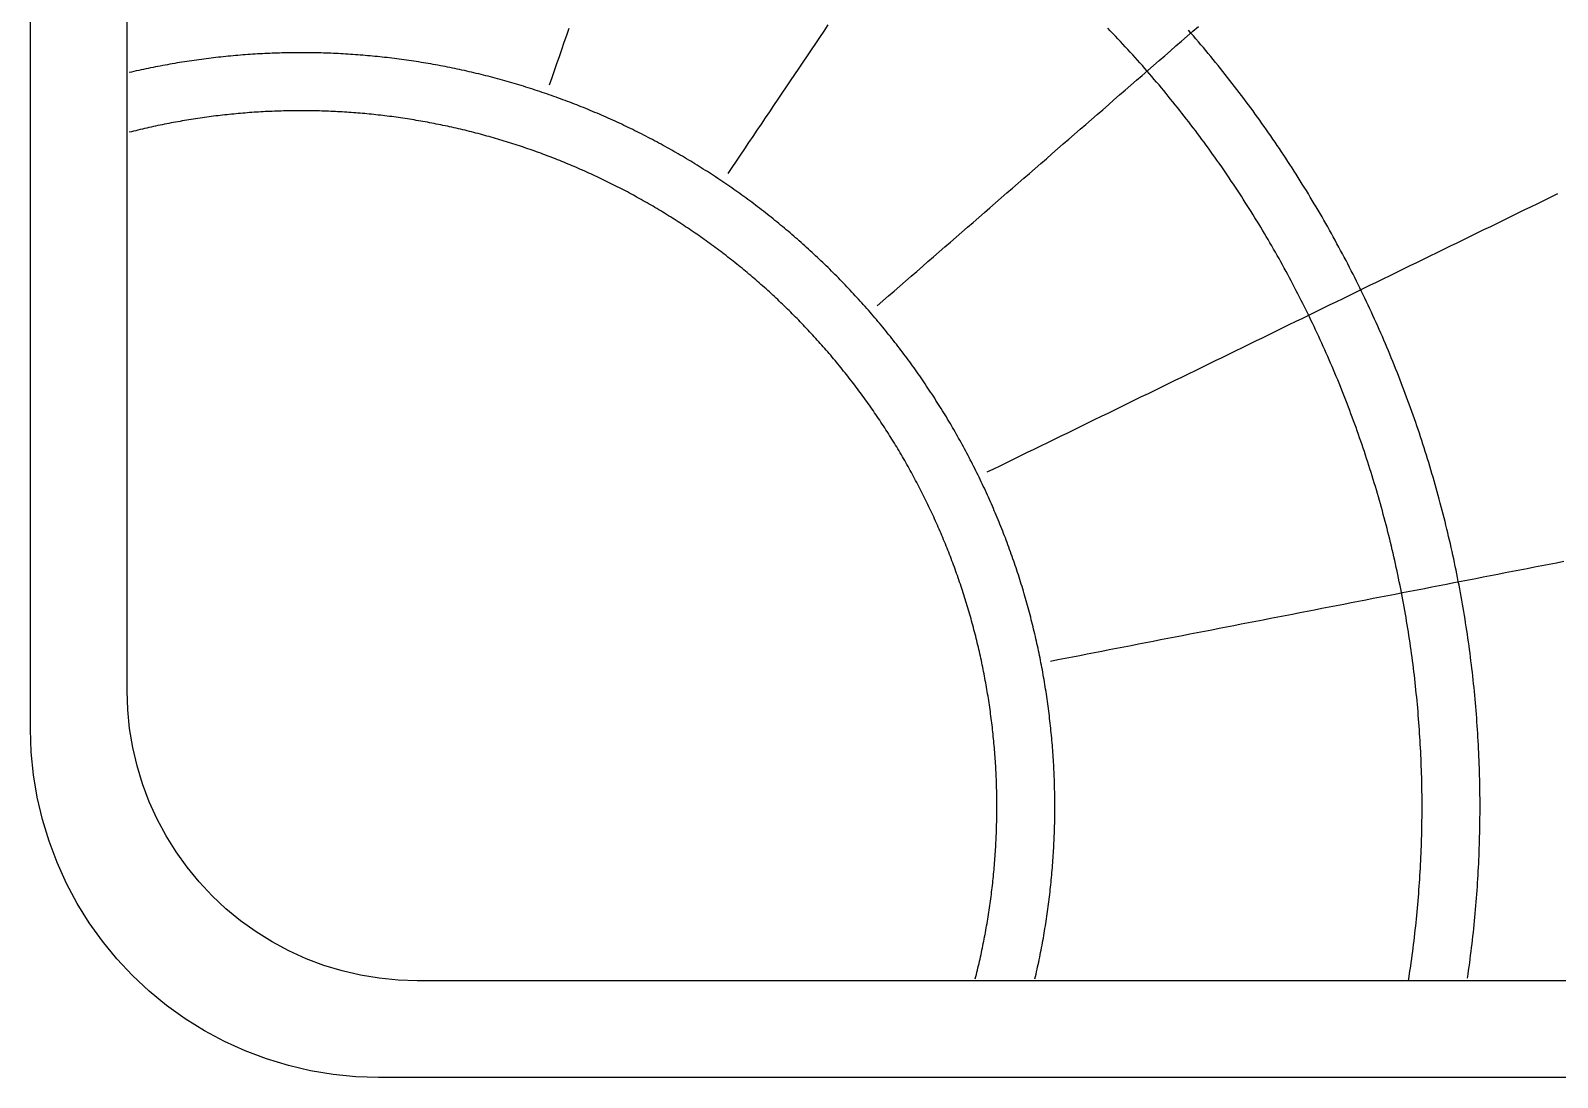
# Model space of a CAD drawing. Header units: millimetres. Extents: x 8 to 772, y 8 to 255.
# Drawn here: x 548 to 627, y 8 to 62.1 of the extents above; entities that cross this region are included whole.
import ezdxf

# ---------------------------------------------------------------- set-up
doc = ezdxf.new("R2010")
doc.units = ezdxf.units.MM
doc.layers.add('STUDY_GUIDES', color=7, linetype='Continuous')

msp = doc.modelspace()

# ---------------------------------------------------------------- linework, layer by layer
at = {"layer": 'STUDY_GUIDES'}
for points in [[(754, 8), (566, 8), (564.8227, 8.0385), (563.6505, 8.154), (562.4884, 8.3459), (561.3413, 8.6133), (560.2141, 8.9553), (559.1117, 9.3702), (558.0388, 9.8563), (557, 10.4115), (555.9997, 11.0335), (555.0423, 11.7196), (554.1318, 12.4669), (553.2721, 13.2721), (552.4669, 14.1318), (551.7196, 15.0423), (551.0335, 15.9997), (550.4115, 17), (549.8563, 18.0388), (549.3702, 19.1117), (548.9553, 20.2141), (548.6133, 21.3413), (548.3459, 22.4884), (548.154, 23.6505), (548.0385, 24.8227), (548, 26), (548, 214)], [(752, 13), (568, 13), (567.019, 13.0321), (566.0421, 13.1283), (565.0736, 13.2882), (564.1177, 13.5111), (563.1784, 13.796), (562.2597, 14.1418), (561.3657, 14.5469), (560.5, 15.0096), (559.6664, 15.528), (558.8686, 16.0997), (558.1098, 16.7224), (557.3934, 17.3934), (556.7224, 18.1098), (556.0997, 18.8686), (555.528, 19.6664), (555.0096, 20.5), (554.5469, 21.3657), (554.1418, 22.2597), (553.796, 23.1784), (553.5111, 24.1177), (553.2882, 25.0736), (553.1283, 26.0421), (553.0321, 27.019), (553, 28), (553, 212)], [(584.0881, 54.747), (584.3042, 55.0673), (584.5203, 55.3877), (584.7364, 55.7081), (584.9525, 56.0284), (585.1686, 56.3488), (585.3846, 56.6692), (585.6007, 56.9895), (585.8168, 57.3099), (586.0329, 57.6303), (586.249, 57.9506), (586.4651, 58.271), (586.6812, 58.5913), (586.8973, 58.9117), (587.1134, 59.2321), (587.3294, 59.5524), (587.5455, 59.8728), (587.7616, 60.1932), (587.9777, 60.5135), (588.1938, 60.8339), (588.4099, 61.1543), (588.626, 61.4746), (588.8421, 61.795), (589.0581, 62.1154), (589.2742, 62.4357)], [(574.8599, 59.348), (574.9858, 59.7134), (575.1116, 60.0787), (575.2374, 60.4441), (575.3632, 60.8095), (575.489, 61.1749), (575.6148, 61.5402), (575.7406, 61.9056), (575.8664, 62.271)], [(591.811, 47.9143), (592.1027, 48.1679), (592.3943, 48.4214), (592.686, 48.6749), (592.9776, 48.9284), (593.2692, 49.1819), (593.5609, 49.4355), (593.8525, 49.689), (594.1442, 49.9425), (594.4358, 50.196), (594.7274, 50.4495), (595.0191, 50.7031), (595.3107, 50.9566), (595.6024, 51.2101), (595.894, 51.4636), (596.1856, 51.7171), (596.4773, 51.9707), (596.7689, 52.2242), (597.0606, 52.4777), (597.3522, 52.7312), (597.6439, 52.9847), (597.9355, 53.2383), (598.2271, 53.4918), (598.5188, 53.7453), (598.8104, 53.9988), (599.1021, 54.2523), (599.3937, 54.5059), (599.6853, 54.7594), (599.977, 55.0129), (600.2686, 55.2664), (600.5603, 55.5199), (600.8519, 55.7735), (601.1436, 56.027), (601.4352, 56.2805), (601.7268, 56.534), (602.0185, 56.7875), (602.3101, 57.041), (602.6018, 57.2946), (602.8934, 57.5481), (603.185, 57.8016), (603.4767, 58.0551), (603.7683, 58.3086), (604.06, 58.5622), (604.3516, 58.8157), (604.6432, 59.0692), (604.9349, 59.3227), (605.2265, 59.5762), (605.5182, 59.8298), (605.8098, 60.0833), (606.1015, 60.3368), (606.3931, 60.5903), (606.6847, 60.8438), (606.9764, 61.0974), (607.268, 61.3509), (607.5597, 61.6044), (607.8513, 61.8579), (608.1429, 62.1114), (608.4346, 62.365)], [(619.3002, 13.0173), (619.3291, 13.2036), (619.3574, 13.3899), (619.385, 13.5764), (619.4121, 13.7629), (619.4386, 13.9496), (619.4644, 14.1363), (619.4897, 14.3231), (619.5143, 14.51), (619.5384, 14.6969), (619.5618, 14.884), (619.5846, 15.0711), (619.6068, 15.2583), (619.6285, 15.4455), (619.6495, 15.6329), (619.6698, 15.8203), (619.6896, 16.0077), (619.7088, 16.1952), (619.7274, 16.3828), (619.7453, 16.5705), (619.7626, 16.7582), (619.7794, 16.9459), (619.7955, 17.1337), (619.811, 17.3216), (619.8259, 17.5095), (619.8402, 17.6975), (619.8539, 17.8855), (619.8669, 18.0735), (619.8794, 18.2616), (619.8912, 18.4497), (619.9025, 18.6379), (619.9131, 18.8261), (619.9231, 19.0143), (619.9325, 19.2026), (619.9413, 19.3909), (619.9495, 19.5792), (619.957, 19.7676), (619.964, 19.9559), (619.9703, 20.1443), (619.976, 20.3327), (619.9811, 20.5212), (619.9856, 20.7096), (619.9895, 20.8981), (619.9928, 21.0865), (619.9955, 21.275), (619.9975, 21.4635), (619.999, 21.652), (619.9998, 21.8405), (620, 22.029), (619.9996, 22.2175), (619.9986, 22.406), (619.997, 22.5945), (619.9947, 22.783), (619.9919, 22.9715), (619.9884, 23.1599), (619.9843, 23.3484), (619.9796, 23.5368), (619.9743, 23.7252), (619.9684, 23.9137), (619.9619, 24.102), (619.9548, 24.2904), (619.947, 24.4787), (619.9386, 24.6671), (619.9297, 24.8553), (619.9201, 25.0436), (619.9099, 25.2318), (619.8991, 25.42), (619.8877, 25.6082), (619.8756, 25.7963), (619.863, 25.9844), (619.8497, 26.1724), (619.8359, 26.3604), (619.8214, 26.5483), (619.8063, 26.7362), (619.7906, 26.9241), (619.7743, 27.1119), (619.7574, 27.2996), (619.7398, 27.4873), (619.7217, 27.6749), (619.703, 27.8625), (619.6836, 28.05), (619.6636, 28.2374), (619.6431, 28.4248), (619.6219, 28.6121), (619.6001, 28.7993), (619.5777, 28.9865), (619.5547, 29.1736), (619.531, 29.3606), (619.5068, 29.5475), (619.482, 29.7344), (619.4565, 29.9212), (619.4305, 30.1079), (619.4038, 30.2945), (619.3766, 30.481), (619.3487, 30.6674), (619.3203, 30.8537), (619.2912, 31.04), (619.2615, 31.2261), (619.2312, 31.4122), (619.2003, 31.5981), (619.1688, 31.784), (619.1367, 31.9697), (619.104, 32.1554), (619.0707, 32.3409), (619.0368, 32.5263), (619.0023, 32.7117), (618.9672, 32.8969), (618.9315, 33.0819), (618.8951, 33.2669), (618.8582, 33.4518), (618.8207, 33.6365), (618.7826, 33.8211), (618.7439, 34.0056), (618.7045, 34.1899), (618.6646, 34.3742), (618.6241, 34.5582), (618.583, 34.7422), (618.5413, 34.926), (618.499, 35.1097), (618.4561, 35.2933), (618.4126, 35.4767), (618.3685, 35.66), (618.3238, 35.8431), (618.2785, 36.0261), (618.2326, 36.2089), (618.1861, 36.3916), (618.1391, 36.5741), (618.0914, 36.7565), (618.0432, 36.9387), (617.9943, 37.1208), (617.9449, 37.3027), (617.8948, 37.4844), (617.8442, 37.666), (617.793, 37.8474), (617.7412, 38.0286), (617.6888, 38.2097), (617.6359, 38.3906), (617.5823, 38.5713), (617.5281, 38.7519), (617.4734, 38.9323), (617.4181, 39.1125), (617.3622, 39.2925), (617.3057, 39.4723), (617.2486, 39.652), (617.1909, 39.8314), (617.1327, 40.0107), (617.0739, 40.1898), (617.0145, 40.3687), (616.9545, 40.5474), (616.8939, 40.7259), (616.8328, 40.9042), (616.771, 41.0823), (616.7087, 41.2602), (616.6458, 41.4379), (616.5824, 41.6154), (616.5183, 41.7927), (616.4537, 41.9698), (616.3885, 42.1466), (616.3228, 42.3233), (616.2564, 42.4997), (616.1895, 42.676), (616.122, 42.852), (616.054, 43.0278), (615.9854, 43.2033), (615.9162, 43.3787), (615.8464, 43.5538), (615.7761, 43.7287), (615.7052, 43.9033), (615.6337, 44.0777), (615.5617, 44.2519), (615.4891, 44.4259), (615.4159, 44.5996), (615.3422, 44.7731), (615.2679, 44.9463), (615.193, 45.1193), (615.1176, 45.2921), (615.0416, 45.4646), (614.9651, 45.6369), (614.888, 45.8089), (614.8103, 45.9806), (614.7321, 46.1521), (614.6533, 46.3234), (614.574, 46.4944), (614.4941, 46.6651), (614.4137, 46.8356), (614.3327, 47.0058), (614.2511, 47.1758), (614.169, 47.3454), (614.0864, 47.5149), (614.0032, 47.684), (613.9194, 47.8529), (613.8351, 48.0215), (613.7503, 48.1898), (613.6649, 48.3579), (613.579, 48.5256), (613.4925, 48.6931), (613.4055, 48.8603), (613.3179, 49.0273), (613.2298, 49.1939), (613.1411, 49.3602), (613.052, 49.5263), (612.9622, 49.6921), (612.872, 49.8576), (612.7812, 50.0228), (612.6898, 50.1876), (612.5979, 50.3522), (612.5055, 50.5165), (612.4126, 50.6805), (612.3191, 50.8442), (612.2251, 51.0076), (612.1305, 51.1707), (612.0355, 51.3334), (611.9399, 51.4959), (611.8438, 51.6581), (611.7471, 51.8199), (611.6499, 51.9814), (611.5522, 52.1426), (611.454, 52.3035), (611.3553, 52.4641), (611.256, 52.6243), (611.1562, 52.7842), (611.0559, 52.9438), (610.9551, 53.1031), (610.8537, 53.262), (610.7519, 53.4206), (610.6495, 53.5789), (610.5466, 53.7369), (610.4432, 53.8945), (610.3393, 54.0517), (610.2349, 54.2087), (610.1299, 54.3653), (610.0245, 54.5215), (609.9185, 54.6774), (609.8121, 54.833), (609.7051, 54.9882), (609.5977, 55.1431), (609.4897, 55.2976), (609.3812, 55.4518), (609.2723, 55.6056), (609.1628, 55.759), (609.0528, 55.9121), (608.9424, 56.0649), (608.8314, 56.2172), (608.7199, 56.3693), (608.608, 56.5209), (608.4956, 56.6722), (608.3826, 56.8231), (608.2692, 56.9737), (608.1553, 57.1239), (608.0409, 57.2737), (607.926, 57.4232), (607.8107, 57.5722), (607.6948, 57.7209), (607.5785, 57.8692), (607.4617, 58.0172), (607.3444, 58.1647), (607.2266, 58.3119), (607.1083, 58.4587), (606.9896, 58.6051), (606.8704, 58.7512), (606.7507, 58.8968), (606.6306, 59.042), (606.51, 59.1869), (606.3889, 59.3313), (606.2673, 59.4754), (606.1453, 59.6191), (606.0228, 59.7624), (605.8998, 59.9052), (605.7764, 60.0477), (605.6525, 60.1898), (605.5282, 60.3314), (605.4033, 60.4727), (605.2781, 60.6136), (605.1524, 60.754), (605.0262, 60.8941), (604.8996, 61.0337), (604.7725, 61.1729), (604.6449, 61.3117), (604.5169, 61.4501), (604.3885, 61.5881), (604.2596, 61.7256), (604.1303, 61.8628), (604.0005, 61.9995), (603.8703, 62.1358), (603.7396, 62.2716)], [(622.3532, 13.1407), (622.3817, 13.3369), (622.4095, 13.5332), (622.4367, 13.7296), (622.4633, 13.926), (622.4892, 14.1226), (622.5145, 14.3192), (622.5391, 14.5159), (622.5632, 14.7127), (622.5865, 14.9096), (622.6092, 15.1065), (622.6313, 15.3035), (622.6528, 15.5006), (622.6736, 15.6978), (622.6937, 15.895), (622.7133, 16.0923), (622.7321, 16.2896), (622.7504, 16.487), (622.768, 16.6845), (622.7849, 16.882), (622.8012, 17.0796), (622.8169, 17.2772), (622.8319, 17.4749), (622.8463, 17.6726), (622.8601, 17.8704), (622.8732, 18.0682), (622.8856, 18.2661), (622.8974, 18.464), (622.9086, 18.6619), (622.9191, 18.8599), (622.929, 19.0579), (622.9382, 19.2559), (622.9468, 19.454), (622.9548, 19.6521), (622.9621, 19.8502), (622.9688, 20.0483), (622.9748, 20.2465), (622.9802, 20.4447), (622.9849, 20.6429), (622.989, 20.8411), (622.9924, 21.0393), (622.9952, 21.2375), (622.9974, 21.4358), (622.9989, 21.634), (622.9998, 21.8323), (623, 22.0305), (622.9996, 22.2287), (622.9985, 22.427), (622.9968, 22.6252), (622.9944, 22.8235), (622.9914, 23.0217), (622.9878, 23.2199), (622.9835, 23.4181), (622.9786, 23.6163), (622.973, 23.8145), (622.9668, 24.0126), (622.9599, 24.2108), (622.9524, 24.4089), (622.9443, 24.607), (622.9355, 24.805), (622.926, 25.003), (622.916, 25.201), (622.9052, 25.399), (622.8939, 25.5969), (622.8818, 25.7948), (622.8692, 25.9926), (622.8559, 26.1904), (622.842, 26.3882), (622.8274, 26.5859), (622.8121, 26.7836), (622.7963, 26.9812), (622.7798, 27.1788), (622.7626, 27.3763), (622.7448, 27.5737), (622.7264, 27.7711), (622.7073, 27.9684), (622.6876, 28.1657), (622.6672, 28.3629), (622.6462, 28.56), (622.6246, 28.7571), (622.6023, 28.9541), (622.5794, 29.151), (622.5558, 29.3479), (622.5316, 29.5446), (622.5068, 29.7413), (622.4813, 29.9379), (622.4552, 30.1344), (622.4284, 30.3309), (622.401, 30.5272), (622.373, 30.7235), (622.3443, 30.9197), (622.315, 31.1157), (622.2851, 31.3117), (622.2545, 31.5076), (622.2233, 31.7034), (622.1914, 31.899), (622.1589, 32.0946), (622.1258, 32.2901), (622.0921, 32.4854), (622.0577, 32.6807), (622.0226, 32.8758), (621.987, 33.0708), (621.9507, 33.2657), (621.9137, 33.4605), (621.8762, 33.6551), (621.838, 33.8497), (621.7992, 34.0441), (621.7597, 34.2384), (621.7196, 34.4325), (621.6789, 34.6265), (621.6375, 34.8204), (621.5956, 35.0142), (621.5529, 35.2078), (621.5097, 35.4013), (621.4658, 35.5946), (621.4213, 35.7878), (621.3762, 35.9809), (621.3305, 36.1738), (621.2841, 36.3665), (621.2371, 36.5591), (621.1895, 36.7515), (621.1412, 36.9438), (621.0923, 37.136), (621.0428, 37.3279), (620.9927, 37.5197), (620.9419, 37.7114), (620.8906, 37.9029), (620.8386, 38.0942), (620.786, 38.2853), (620.7327, 38.4763), (620.6789, 38.6671), (620.6244, 38.8577), (620.5693, 39.0481), (620.5136, 39.2384), (620.4572, 39.4285), (620.4003, 39.6184), (620.3427, 39.8081), (620.2845, 39.9976), (620.2257, 40.1869), (620.1663, 40.3761), (620.1063, 40.565), (620.0456, 40.7537), (619.9844, 40.9423), (619.9225, 41.1306), (619.86, 41.3188), (619.7969, 41.5067), (619.7332, 41.6945), (619.6689, 41.882), (619.604, 42.0693), (619.5385, 42.2564), (619.4723, 42.4433), (619.4056, 42.63), (619.3383, 42.8165), (619.2703, 43.0027), (619.2017, 43.1887), (619.1326, 43.3745), (619.0628, 43.5601), (618.9924, 43.7454), (618.9215, 43.9305), (618.8499, 44.1154), (618.7777, 44.3), (618.7049, 44.4845), (618.6316, 44.6686), (618.5576, 44.8526), (618.483, 45.0363), (618.4078, 45.2197), (618.3321, 45.4029), (618.2557, 45.5859), (618.1788, 45.7686), (618.1012, 45.951), (618.0231, 46.1332), (617.9444, 46.3152), (617.8651, 46.4969), (617.7851, 46.6783), (617.7046, 46.8595), (617.6236, 47.0404), (617.5419, 47.221), (617.4596, 47.4014), (617.3768, 47.5815), (617.2933, 47.7613), (617.2093, 47.9409), (617.1247, 48.1202), (617.0395, 48.2992), (616.9538, 48.478), (616.8674, 48.6564), (616.7805, 48.8346), (616.693, 49.0125), (616.6049, 49.1901), (616.5163, 49.3674), (616.427, 49.5445), (616.3372, 49.7212), (616.2469, 49.8976), (616.1559, 50.0738), (616.0644, 50.2497), (615.9723, 50.4252), (615.8796, 50.6005), (615.7864, 50.7754), (615.6926, 50.9501), (615.5982, 51.1244), (615.5033, 51.2985), (615.4078, 51.4722), (615.3117, 51.6456), (615.2151, 51.8187), (615.1179, 51.9915), (615.0201, 52.164), (614.9218, 52.3362), (614.8229, 52.508), (614.7235, 52.6795), (614.6235, 52.8507), (614.523, 53.0216), (614.4219, 53.1921), (614.3202, 53.3623), (614.218, 53.5322), (614.1153, 53.7017), (614.012, 53.8709), (613.9081, 54.0398), (613.8037, 54.2083), (613.6988, 54.3765), (613.5933, 54.5444), (613.4872, 54.7119), (613.3806, 54.879), (613.2735, 55.0458), (613.1658, 55.2123), (613.0576, 55.3784), (612.9489, 55.5442), (612.8396, 55.7096), (612.7298, 55.8746), (612.6194, 56.0393), (612.5085, 56.2037), (612.3971, 56.3676), (612.2851, 56.5312), (612.1726, 56.6945), (612.0596, 56.8574), (611.9461, 57.0199), (611.832, 57.182), (611.7174, 57.3438), (611.6022, 57.5052), (611.4866, 57.6662), (611.3704, 57.8268), (611.2537, 57.9871), (611.1365, 58.147), (611.0188, 58.3065), (610.9005, 58.4656), (610.7817, 58.6243), (610.6624, 58.7827), (610.5426, 58.9406), (610.4223, 59.0982), (610.3015, 59.2554), (610.1802, 59.4122), (610.0583, 59.5686), (609.936, 59.7246), (609.8131, 59.8801), (609.6898, 60.0353), (609.5659, 60.1901), (609.4415, 60.3445), (609.3167, 60.4985), (609.1913, 60.6521), (609.0654, 60.8052), (608.9391, 60.958), (608.8122, 61.1103), (608.6848, 61.2623), (608.557, 61.4138), (608.4286, 61.5649), (608.2998, 61.7156), (608.1705, 61.8658), (608.0407, 62.0157), (607.9104, 62.1651)], [(599.9708, 13.0994), (599.9995, 13.2228), (600.0278, 13.3464), (600.0557, 13.47), (600.0833, 13.5937), (600.1104, 13.7176), (600.1371, 13.8415), (600.1634, 13.9654), (600.1893, 14.0895), (600.2148, 14.2137), (600.2399, 14.3379), (600.2646, 14.4622), (600.2889, 14.5866), (600.3128, 14.7111), (600.3363, 14.8357), (600.3594, 14.9603), (600.3821, 15.085), (600.4043, 15.2098), (600.4262, 15.3346), (600.4477, 15.4596), (600.4687, 15.5845), (600.4894, 15.7096), (600.5096, 15.8347), (600.5294, 15.9599), (600.5489, 16.0852), (600.5679, 16.2105), (600.5865, 16.3359), (600.6047, 16.4613), (600.6225, 16.5868), (600.6399, 16.7123), (600.6569, 16.8379), (600.6734, 16.9636), (600.6896, 17.0893), (600.7054, 17.2151), (600.7207, 17.3409), (600.7356, 17.4668), (600.7502, 17.5927), (600.7643, 17.7186), (600.778, 17.8447), (600.7913, 17.9707), (600.8042, 18.0968), (600.8167, 18.2229), (600.8287, 18.3491), (600.8404, 18.4753), (600.8516, 18.6016), (600.8625, 18.7279), (600.8729, 18.8542), (600.8829, 18.9805), (600.8925, 19.1069), (600.9017, 19.2333), (600.9105, 19.3598), (600.9189, 19.4862), (600.9269, 19.6127), (600.9344, 19.7393), (600.9416, 19.8658), (600.9483, 19.9924), (600.9546, 20.119), (600.9605, 20.2456), (600.966, 20.3722), (600.9711, 20.4989), (600.9758, 20.6255), (600.98, 20.7522), (600.9839, 20.8789), (600.9873, 21.0056), (600.9903, 21.1323), (600.993, 21.259), (600.9952, 21.3858), (600.997, 21.5125), (600.9983, 21.6393), (600.9993, 21.766), (600.9999, 21.8928), (601, 22.0195), (600.9997, 22.1462), (600.999, 22.273), (600.998, 22.3997), (600.9964, 22.5265), (600.9945, 22.6532), (600.9922, 22.7799), (600.9895, 22.9067), (600.9863, 23.0334), (600.9827, 23.1601), (600.9788, 23.2868), (600.9744, 23.4134), (600.9696, 23.5401), (600.9644, 23.6667), (600.9587, 23.7934), (600.9527, 23.92), (600.9463, 24.0466), (600.9394, 24.1731), (600.9321, 24.2997), (600.9245, 24.4262), (600.9164, 24.5527), (600.9079, 24.6791), (600.899, 24.8056), (600.8896, 24.932), (600.8799, 25.0584), (600.8698, 25.1847), (600.8592, 25.311), (600.8482, 25.4373), (600.8369, 25.5635), (600.8251, 25.6897), (600.8129, 25.8159), (600.8003, 25.942), (600.7872, 26.0681), (600.7738, 26.1941), (600.76, 26.3201), (600.7457, 26.4461), (600.7311, 26.572), (600.716, 26.6978), (600.7006, 26.8236), (600.6847, 26.9494), (600.6684, 27.0751), (600.6517, 27.2007), (600.6346, 27.3263), (600.6171, 27.4518), (600.5991, 27.5773), (600.5808, 27.7027), (600.5621, 27.8281), (600.5429, 27.9534), (600.5234, 28.0786), (600.5034, 28.2038), (600.4831, 28.3289), (600.4623, 28.4539), (600.4411, 28.5789), (600.4195, 28.7038), (600.3975, 28.8286), (600.3751, 28.9534), (600.3523, 29.0781), (600.3291, 29.2027), (600.3055, 29.3272), (600.2815, 29.4516), (600.2571, 29.576), (600.2323, 29.7003), (600.207, 29.8245), (600.1814, 29.9487), (600.1554, 30.0727), (600.1289, 30.1967), (600.1021, 30.3205), (600.0748, 30.4443), (600.0472, 30.568), (600.0191, 30.6916), (599.9907, 30.8152), (599.9618, 30.9386), (599.9326, 31.0619), (599.9029, 31.1851), (599.8729, 31.3083), (599.8424, 31.4313), (599.8116, 31.5543), (599.7803, 31.6771), (599.7487, 31.7998), (599.7166, 31.9225), (599.6842, 32.045), (599.6513, 32.1674), (599.6181, 32.2897), (599.5845, 32.4119), (599.5504, 32.534), (599.516, 32.656), (599.4812, 32.7779), (599.4459, 32.8996), (599.4103, 33.0213), (599.3743, 33.1428), (599.3379, 33.2642), (599.3011, 33.3855), (599.2639, 33.5067), (599.2263, 33.6277), (599.1883, 33.7486), (599.1499, 33.8694), (599.1111, 33.9901), (599.072, 34.1106), (599.0324, 34.2311), (598.9925, 34.3514), (598.9521, 34.4715), (598.9114, 34.5915), (598.8703, 34.7114), (598.8288, 34.8312), (598.7869, 34.9508), (598.7446, 35.0703), (598.7019, 35.1897), (598.6589, 35.3089), (598.6154, 35.428), (598.5716, 35.5469), (598.5274, 35.6657), (598.4828, 35.7843), (598.4378, 35.9028), (598.3924, 36.0212), (598.3466, 36.1394), (598.3005, 36.2574), (598.254, 36.3753), (598.2071, 36.4931), (598.1598, 36.6107), (598.1121, 36.7281), (598.064, 36.8454), (598.0156, 36.9625), (597.9668, 37.0795), (597.9176, 37.1963), (597.868, 37.3129), (597.818, 37.4294), (597.7677, 37.5458), (597.717, 37.6619), (597.6659, 37.7779), (597.6144, 37.8938), (597.5626, 38.0094), (597.5104, 38.1249), (597.4578, 38.2402), (597.4048, 38.3554), (597.3515, 38.4704), (597.2978, 38.5852), (597.2437, 38.6998), (597.1892, 38.8143), (597.1344, 38.9285), (597.0792, 39.0426), (597.0236, 39.1565), (596.9677, 39.2703), (596.9113, 39.3838), (596.8547, 39.4972), (596.7976, 39.6104), (596.7402, 39.7234), (596.6824, 39.8362), (596.6243, 39.9488), (596.5657, 40.0613), (596.5069, 40.1735), (596.4476, 40.2856), (596.388, 40.3974), (596.328, 40.5091), (596.2677, 40.6205), (596.207, 40.7318), (596.1459, 40.8429), (596.0845, 40.9538), (596.0227, 41.0644), (595.9606, 41.1749), (595.8981, 41.2852), (595.8353, 41.3952), (595.772, 41.5051), (595.7085, 41.6148), (595.6445, 41.7242), (595.5803, 41.8335), (595.5156, 41.9425), (595.4506, 42.0513), (595.3853, 42.1599), (595.3196, 42.2683), (595.2536, 42.3765), (595.1872, 42.4845), (595.1204, 42.5922), (595.0533, 42.6997), (594.9859, 42.8071), (594.9181, 42.9141), (594.8499, 43.021), (594.7814, 43.1277), (594.7126, 43.2341), (594.6434, 43.3403), (594.5739, 43.4463), (594.504, 43.552), (594.4338, 43.6576), (594.3632, 43.7628), (594.2923, 43.8679), (594.2211, 43.9727), (594.1495, 44.0774), (594.0776, 44.1817), (594.0053, 44.2859), (593.9327, 44.3898), (593.8598, 44.4934), (593.7865, 44.5968), (593.7129, 44.7), (593.639, 44.803), (593.5647, 44.9057), (593.4901, 45.0081), (593.4151, 45.1104), (593.3399, 45.2123), (593.2643, 45.3141), (593.1883, 45.4156), (593.1121, 45.5168), (593.0355, 45.6178), (592.9585, 45.7185), (592.8813, 45.819), (592.8037, 45.9193), (592.7258, 46.0192), (592.6476, 46.119), (592.569, 46.2185), (592.4902, 46.3177), (592.411, 46.4166), (592.3315, 46.5153), (592.2516, 46.6138), (592.1715, 46.712), (592.091, 46.8099), (592.0102, 46.9076), (591.9291, 47.005), (591.8477, 47.1021), (591.7659, 47.199), (591.6839, 47.2956), (591.6015, 47.3919), (591.5188, 47.488), (591.4358, 47.5838), (591.3525, 47.6793), (591.2689, 47.7746), (591.185, 47.8696), (591.1008, 47.9643), (591.0162, 48.0587), (590.9314, 48.1529), (590.8462, 48.2468), (590.7608, 48.3404), (590.675, 48.4337), (590.589, 48.5268), (590.5026, 48.6196), (590.4159, 48.7121), (590.329, 48.8043), (590.2417, 48.8962), (590.1542, 48.9878), (590.0663, 49.0792), (589.9781, 49.1703), (589.8897, 49.2611), (589.8009, 49.3515), (589.7119, 49.4418), (589.6226, 49.5317), (589.533, 49.6213), (589.443, 49.7106), (589.3528, 49.7997), (589.2623, 49.8884), (589.1716, 49.9769), (589.0805, 50.065), (588.9891, 50.1529), (588.8975, 50.2405), (588.8056, 50.3277), (588.7134, 50.4147), (588.6209, 50.5014), (588.5281, 50.5877), (588.4351, 50.6738), (588.3417, 50.7596), (588.2481, 50.845), (588.1542, 50.9302), (588.0601, 51.015), (587.9656, 51.0996), (587.8709, 51.1838), (587.7759, 51.2677), (587.6807, 51.3514), (587.5852, 51.4347), (587.4894, 51.5177), (587.3933, 51.6003), (587.297, 51.6827), (587.2004, 51.7648), (587.1035, 51.8465), (587.0064, 51.9279), (586.909, 52.0091), (586.8113, 52.0899), (586.7134, 52.1703), (586.6152, 52.2505), (586.5168, 52.3303), (586.418, 52.4098), (586.3191, 52.489), (586.2199, 52.5679), (586.1204, 52.6465), (586.0207, 52.7247), (585.9207, 52.8026), (585.8205, 52.8802), (585.72, 52.9574), (585.6192, 53.0344), (585.5182, 53.111), (585.417, 53.1872), (585.3155, 53.2632), (585.2138, 53.3388), (585.1118, 53.4141), (585.0096, 53.489), (584.9071, 53.5636), (584.8044, 53.6379), (584.7015, 53.7119), (584.5983, 53.7855), (584.4949, 53.8587), (584.3912, 53.9317), (584.2873, 54.0043), (584.1832, 54.0766), (584.0788, 54.1485), (583.9742, 54.2201), (583.8694, 54.2913), (583.7643, 54.3622), (583.6591, 54.4328), (583.5535, 54.503), (583.4478, 54.5729), (583.3418, 54.6424), (583.2356, 54.7116), (583.1292, 54.7804), (583.0225, 54.8489), (582.9157, 54.9171), (582.8086, 54.9849), (582.7013, 55.0523), (582.5937, 55.1194), (582.486, 55.1862), (582.378, 55.2526), (582.2699, 55.3187), (582.1615, 55.3844), (582.0529, 55.4497), (581.944, 55.5147), (581.835, 55.5793), (581.7258, 55.6436), (581.6163, 55.7076), (581.5067, 55.7711), (581.3968, 55.8344), (581.2867, 55.8972), (581.1765, 55.9597), (581.066, 56.0219), (580.9553, 56.0836), (580.8445, 56.1451), (580.7334, 56.2061), (580.6221, 56.2668), (580.5107, 56.3272), (580.399, 56.3872), (580.2871, 56.4468), (580.1751, 56.506), (580.0629, 56.5649), (579.9504, 56.6234), (579.8378, 56.6816), (579.725, 56.7394), (579.612, 56.7968), (579.4988, 56.8539), (579.3855, 56.9105), (579.2719, 56.9669), (579.1582, 57.0228), (579.0443, 57.0784), (578.9302, 57.1336), (578.8159, 57.1884), (578.7014, 57.2429), (578.5868, 57.297), (578.472, 57.3507), (578.357, 57.4041), (578.2419, 57.457), (578.1266, 57.5096), (578.0111, 57.5619), (577.8954, 57.6137), (577.7796, 57.6652), (577.6636, 57.7163), (577.5474, 57.767), (577.4311, 57.8173), (577.3146, 57.8673), (577.198, 57.9169), (577.0811, 57.9661), (576.9642, 58.0149), (576.8471, 58.0633), (576.7298, 58.1114), (576.6123, 58.1591), (576.4947, 58.2064), (576.377, 58.2533), (576.2591, 58.2998), (576.141, 58.346), (576.0228, 58.3918), (575.9045, 58.4371), (575.786, 58.4821), (575.6674, 58.5267), (575.5486, 58.571), (575.4296, 58.6148), (575.3106, 58.6583), (575.1914, 58.7013), (575.072, 58.744), (574.9525, 58.7863), (574.8329, 58.8282), (574.7132, 58.8697), (574.5933, 58.9108), (574.4732, 58.9516), (574.3531, 58.9919), (574.2328, 59.0319), (574.1124, 59.0714), (573.9918, 59.1106), (573.8711, 59.1494), (573.7504, 59.1878), (573.6294, 59.2257), (573.5084, 59.2633), (573.3872, 59.3006), (573.2659, 59.3374), (573.1445, 59.3738), (573.023, 59.4098), (572.9014, 59.4454), (572.7796, 59.4807), (572.6577, 59.5155), (572.5358, 59.5499), (572.4137, 59.584), (572.2915, 59.6176), (572.1691, 59.6509), (572.0467, 59.6837), (571.9242, 59.7162), (571.8016, 59.7482), (571.6788, 59.7799), (571.556, 59.8111), (571.4331, 59.842), (571.31, 59.8725), (571.1869, 59.9025), (571.0637, 59.9322), (570.9403, 59.9614), (570.8169, 59.9903), (570.6934, 60.0187), (570.5698, 60.0468), (570.4461, 60.0744), (570.3223, 60.1017), (570.1984, 60.1285), (570.0745, 60.155), (569.9504, 60.181), (569.8263, 60.2067), (569.7021, 60.2319), (569.5778, 60.2567), (569.4534, 60.2812), (569.329, 60.3052), (569.2044, 60.3288), (569.0798, 60.352), (568.9552, 60.3748), (568.8304, 60.3972), (568.7056, 60.4192), (568.5807, 60.4408), (568.4557, 60.462), (568.3307, 60.4828), (568.2056, 60.5031), (568.0804, 60.5231), (567.9552, 60.5427), (567.8299, 60.5618), (567.7045, 60.5805), (567.5791, 60.5989), (567.4536, 60.6168), (567.3281, 60.6343), (567.2025, 60.6514), (567.0769, 60.6681), (566.9512, 60.6844), (566.8254, 60.7003), (566.6996, 60.7158), (566.5738, 60.7309), (566.4479, 60.7455), (566.3219, 60.7598), (566.1959, 60.7736), (566.0699, 60.7871), (565.9438, 60.8001), (565.8177, 60.8127), (565.6915, 60.8249), (565.5653, 60.8367), (565.4391, 60.8481), (565.3128, 60.859), (565.1865, 60.8696), (565.0602, 60.8798), (564.9338, 60.8895), (564.8074, 60.8988), (564.6809, 60.9077), (564.5545, 60.9163), (564.428, 60.9243), (564.3015, 60.932), (564.1749, 60.9393), (564.0484, 60.9462), (563.9218, 60.9526), (563.7952, 60.9587), (563.6685, 60.9643), (563.5419, 60.9695), (563.4152, 60.9743), (563.2886, 60.9787), (563.1619, 60.9827), (563.0352, 60.9863), (562.9085, 60.9894), (562.7818, 60.9922), (562.655, 60.9945), (562.5283, 60.9964), (562.4015, 60.9979), (562.2748, 60.999), (562.1481, 60.9997), (562.0213, 61), (561.8946, 60.9999), (561.7678, 60.9993), (561.6411, 60.9983), (561.5143, 60.997), (561.3876, 60.9952), (561.2609, 60.993), (561.1341, 60.9904), (561.0074, 60.9874), (560.8807, 60.9839), (560.754, 60.9801), (560.6273, 60.9758), (560.5007, 60.9712), (560.374, 60.9661), (560.2474, 60.9606), (560.1208, 60.9547), (559.9942, 60.9484), (559.8676, 60.9417), (559.7411, 60.9345), (559.6145, 60.927), (559.488, 60.919), (559.3616, 60.9107), (559.2351, 60.9019), (559.1087, 60.8927), (558.9823, 60.8831), (558.856, 60.8731), (558.7297, 60.8626), (558.6034, 60.8518), (558.4771, 60.8406), (558.3509, 60.8289), (558.2247, 60.8168), (558.0986, 60.8044), (557.9725, 60.7915), (557.8464, 60.7782), (557.7204, 60.7645), (557.5945, 60.7504), (557.4686, 60.7359), (557.3427, 60.7209), (557.2169, 60.7056), (557.0911, 60.6898), (556.9654, 60.6737), (556.8397, 60.6571), (556.7141, 60.6401), (556.5886, 60.6227), (556.4631, 60.605), (556.3376, 60.5868), (556.2123, 60.5681), (556.0869, 60.5491), (555.9617, 60.5297), (555.8365, 60.5099), (555.7114, 60.4897), (555.5863, 60.469), (555.4613, 60.448), (555.3364, 60.4265), (555.2116, 60.4046), (555.0868, 60.3824), (554.9621, 60.3597), (554.8374, 60.3366), (554.7129, 60.3132), (554.5884, 60.2893), (554.464, 60.265), (554.3397, 60.2403), (554.2154, 60.2152), (554.0913, 60.1897), (553.9672, 60.1638), (553.8432, 60.1375), (553.7193, 60.1108), (553.5955, 60.0837), (553.4718, 60.0561), (553.3481, 60.0282), (553.2246, 59.9999), (553.1011, 59.9712)], [(596.8831, 13.1022), (596.9118, 13.2156), (596.9402, 13.3291), (596.9682, 13.4427), (596.9958, 13.5564), (597.0231, 13.6702), (597.0499, 13.784), (597.0765, 13.898), (597.1026, 14.012), (597.1284, 14.1262), (597.1538, 14.2404), (597.1788, 14.3547), (597.2035, 14.469), (597.2278, 14.5835), (597.2517, 14.698), (597.2752, 14.8126), (597.2984, 14.9273), (597.3212, 15.0421), (597.3436, 15.1569), (597.3657, 15.2718), (597.3874, 15.3868), (597.4087, 15.5018), (597.4296, 15.6169), (597.4502, 15.7321), (597.4703, 15.8474), (597.4901, 15.9627), (597.5096, 16.078), (597.5286, 16.1935), (597.5473, 16.309), (597.5656, 16.4245), (597.5836, 16.5402), (597.6011, 16.6558), (597.6183, 16.7716), (597.6351, 16.8873), (597.6515, 17.0032), (597.6676, 17.1191), (597.6833, 17.235), (597.6986, 17.351), (597.7135, 17.4671), (597.728, 17.5832), (597.7422, 17.6993), (597.756, 17.8155), (597.7694, 17.9317), (597.7824, 18.048), (597.7951, 18.1643), (597.8074, 18.2806), (597.8193, 18.397), (597.8308, 18.5135), (597.8419, 18.6299), (597.8527, 18.7464), (597.8631, 18.863), (597.8731, 18.9796), (597.8827, 19.0962), (597.8919, 19.2128), (597.9008, 19.3295), (597.9093, 19.4461), (597.9174, 19.5629), (597.9251, 19.6796), (597.9325, 19.7964), (597.9395, 19.9132), (597.9461, 20.03), (597.9523, 20.1468), (597.9581, 20.2637), (597.9636, 20.3805), (597.9686, 20.4974), (597.9733, 20.6143), (597.9776, 20.7313), (597.9816, 20.8482), (597.9851, 20.9651), (597.9883, 21.0821), (597.9911, 21.1991), (597.9935, 21.316), (597.9955, 21.433), (597.9972, 21.55), (597.9985, 21.667), (597.9994, 21.784), (597.9999, 21.901), (598, 22.018), (597.9997, 22.135), (597.9991, 22.252), (597.9981, 22.369), (597.9967, 22.486), (597.9949, 22.603), (597.9928, 22.72), (597.9903, 22.8369), (597.9874, 22.9539), (597.9841, 23.0708), (597.9804, 23.1878), (597.9763, 23.3047), (597.9719, 23.4216), (597.9671, 23.5385), (597.9619, 23.6554), (597.9563, 23.7723), (597.9504, 23.8891), (597.9441, 24.006), (597.9374, 24.1228), (597.9303, 24.2396), (597.9228, 24.3563), (597.915, 24.4731), (597.9067, 24.5898), (597.8981, 24.7064), (597.8891, 24.8231), (597.8798, 24.9397), (597.87, 25.0563), (597.8599, 25.1729), (597.8494, 25.2894), (597.8385, 25.4059), (597.8273, 25.5224), (597.8156, 25.6388), (597.8036, 25.7552), (597.7912, 25.8715), (597.7784, 25.9878), (597.7653, 26.1041), (597.7518, 26.2203), (597.7379, 26.3364), (597.7236, 26.4526), (597.7089, 26.5686), (597.6939, 26.6847), (597.6785, 26.8007), (597.6627, 26.9166), (597.6465, 27.0325), (597.63, 27.1483), (597.6131, 27.2641), (597.5958, 27.3798), (597.5781, 27.4954), (597.56, 27.611), (597.5416, 27.7266), (597.5228, 27.8421), (597.5036, 27.9575), (597.4841, 28.0728), (597.4642, 28.1881), (597.4439, 28.3033), (597.4232, 28.4185), (597.4021, 28.5336), (597.3807, 28.6486), (597.3589, 28.7636), (597.3368, 28.8784), (597.3142, 28.9933), (597.2913, 29.108), (597.268, 29.2226), (597.2444, 29.3372), (597.2203, 29.4517), (597.1959, 29.5662), (597.1712, 29.6805), (597.146, 29.7948), (597.1205, 29.909), (597.0946, 30.0231), (597.0683, 30.1371), (597.0417, 30.251), (597.0147, 30.3648), (596.9873, 30.4786), (596.9596, 30.5923), (596.9315, 30.7058), (596.903, 30.8193), (596.8742, 30.9327), (596.8449, 31.046), (596.8154, 31.1592), (596.7854, 31.2723), (596.7551, 31.3853), (596.7244, 31.4982), (596.6934, 31.611), (596.6619, 31.7237), (596.6301, 31.8363), (596.598, 31.9488), (596.5655, 32.0612), (596.5326, 32.1735), (596.4994, 32.2857), (596.4657, 32.3977), (596.4318, 32.5097), (596.3974, 32.6215), (596.3627, 32.7333), (596.3277, 32.8449), (596.2922, 32.9564), (596.2564, 33.0678), (596.2203, 33.1791), (596.1838, 33.2902), (596.1469, 33.4013), (596.1097, 33.5122), (596.0721, 33.623), (596.0341, 33.7336), (595.9958, 33.8442), (595.9571, 33.9546), (595.9181, 34.0649), (595.8787, 34.1751), (595.839, 34.2851), (595.7989, 34.395), (595.7584, 34.5048), (595.7176, 34.6145), (595.6764, 34.724), (595.6349, 34.8334), (595.593, 34.9426), (595.5507, 35.0517), (595.5082, 35.1607), (595.4652, 35.2695), (595.4219, 35.3782), (595.3782, 35.4868), (595.3342, 35.5952), (595.2899, 35.7034), (595.2452, 35.8115), (595.2001, 35.9195), (595.1547, 36.0273), (595.1089, 36.135), (595.0628, 36.2426), (595.0163, 36.3499), (594.9695, 36.4572), (594.9224, 36.5642), (594.8749, 36.6712), (594.827, 36.7779), (594.7788, 36.8845), (594.7303, 36.991), (594.6814, 37.0973), (594.6321, 37.2034), (594.5826, 37.3094), (594.5326, 37.4152), (594.4824, 37.5208), (594.4317, 37.6263), (594.3808, 37.7317), (594.3295, 37.8368), (594.2778, 37.9418), (594.2259, 38.0466), (594.1735, 38.1513), (594.1209, 38.2557), (594.0679, 38.3601), (594.0145, 38.4642), (593.9609, 38.5681), (593.9068, 38.6719), (593.8525, 38.7755), (593.7978, 38.879), (593.7428, 38.9822), (593.6874, 39.0853), (593.6317, 39.1882), (593.5757, 39.2909), (593.5193, 39.3934), (593.4626, 39.4958), (593.4056, 39.5979), (593.3483, 39.6999), (593.2906, 39.8017), (593.2325, 39.9033), (593.1742, 40.0047), (593.1155, 40.1059), (593.0565, 40.207), (592.9972, 40.3078), (592.9375, 40.4084), (592.8775, 40.5089), (592.8172, 40.6091), (592.7566, 40.7092), (592.6956, 40.8091), (592.6343, 40.9087), (592.5727, 41.0082), (592.5107, 41.1075), (592.4485, 41.2065), (592.3859, 41.3054), (592.323, 41.404), (592.2598, 41.5025), (592.1962, 41.6007), (592.1324, 41.6987), (592.0682, 41.7966), (592.0037, 41.8942), (591.9389, 41.9916), (591.8737, 42.0888), (591.8083, 42.1858), (591.7425, 42.2825), (591.6765, 42.3791), (591.6101, 42.4754), (591.5434, 42.5716), (591.4764, 42.6675), (591.409, 42.7632), (591.3414, 42.8586), (591.2735, 42.9539), (591.2052, 43.0489), (591.1366, 43.1437), (591.0678, 43.2383), (590.9986, 43.3326), (590.9291, 43.4268), (590.8593, 43.5207), (590.7892, 43.6144), (590.7188, 43.7078), (590.6481, 43.801), (590.5771, 43.894), (590.5058, 43.9868), (590.4342, 44.0793), (590.3623, 44.1716), (590.2901, 44.2637), (590.2176, 44.3555), (590.1448, 44.4471), (590.0717, 44.5384), (589.9983, 44.6296), (589.9246, 44.7204), (589.8506, 44.8111), (589.7763, 44.9015), (589.7017, 44.9916), (589.6269, 45.0815), (589.5517, 45.1712), (589.4763, 45.2606), (589.4005, 45.3498), (589.3245, 45.4387), (589.2482, 45.5274), (589.1716, 45.6158), (589.0947, 45.704), (589.0175, 45.7919), (588.94, 45.8796), (588.8623, 45.967), (588.7842, 46.0542), (588.7059, 46.1411), (588.6273, 46.2278), (588.5484, 46.3142), (588.4693, 46.4004), (588.3898, 46.4863), (588.3101, 46.5719), (588.2301, 46.6573), (588.1498, 46.7424), (588.0693, 46.8273), (587.9885, 46.9118), (587.9074, 46.9962), (587.826, 47.0802), (587.7443, 47.164), (587.6624, 47.2476), (587.5802, 47.3309), (587.4978, 47.4139), (587.415, 47.4966), (587.332, 47.5791), (587.2488, 47.6612), (587.1652, 47.7432), (587.0814, 47.8248), (586.9974, 47.9062), (586.9131, 47.9873), (586.8285, 48.0681), (586.7436, 48.1487), (586.6585, 48.229), (586.5731, 48.309), (586.4875, 48.3887), (586.4016, 48.4681), (586.3154, 48.5473), (586.229, 48.6262), (586.1424, 48.7048), (586.0555, 48.7831), (585.9683, 48.8611), (585.8809, 48.9389), (585.7932, 49.0164), (585.7053, 49.0936), (585.6171, 49.1705), (585.5286, 49.2471), (585.44, 49.3234), (585.351, 49.3994), (585.2619, 49.4752), (585.1725, 49.5506), (585.0828, 49.6258), (584.9929, 49.7007), (584.9027, 49.7752), (584.8123, 49.8495), (584.7217, 49.9235), (584.6308, 49.9972), (584.5397, 50.0706), (584.4484, 50.1437), (584.3568, 50.2165), (584.265, 50.2891), (584.1729, 50.3613), (584.0806, 50.4332), (583.9881, 50.5048), (583.8954, 50.5761), (583.8024, 50.6471), (583.7091, 50.7178), (583.6157, 50.7882), (583.522, 50.8583), (583.4281, 50.9281), (583.334, 50.9976), (583.2396, 51.0668), (583.1451, 51.1357), (583.0503, 51.2042), (582.9552, 51.2725), (582.86, 51.3404), (582.7645, 51.4081), (582.6688, 51.4754), (582.5729, 51.5424), (582.4768, 51.6091), (582.3805, 51.6755), (582.2839, 51.7416), (582.1871, 51.8074), (582.0902, 51.8728), (581.993, 51.938), (581.8956, 52.0028), (581.798, 52.0673), (581.7001, 52.1315), (581.6021, 52.1953), (581.5039, 52.2589), (581.4054, 52.3221), (581.3068, 52.385), (581.2079, 52.4476), (581.1089, 52.5099), (581.0096, 52.5718), (580.9101, 52.6334), (580.8105, 52.6947), (580.7106, 52.7557), (580.6106, 52.8163), (580.5103, 52.8767), (580.4099, 52.9367), (580.3092, 52.9963), (580.2084, 53.0557), (580.1074, 53.1147), (580.0062, 53.1734), (579.9048, 53.2317), (579.8032, 53.2897), (579.7014, 53.3474), (579.5994, 53.4048), (579.4972, 53.4618), (579.3949, 53.5185), (579.2924, 53.5749), (579.1897, 53.6309), (579.0868, 53.6866), (578.9837, 53.742), (578.8804, 53.797), (578.777, 53.8517), (578.6734, 53.9061), (578.5696, 53.9601), (578.4657, 54.0138), (578.3615, 54.0671), (578.2572, 54.1201), (578.1528, 54.1728), (578.0481, 54.2251), (577.9433, 54.2771), (577.8383, 54.3287), (577.7332, 54.3801), (577.6278, 54.431), (577.5224, 54.4816), (577.4167, 54.5319), (577.3109, 54.5818), (577.2049, 54.6314), (577.0988, 54.6807), (576.9925, 54.7296), (576.8861, 54.7781), (576.7794, 54.8263), (576.6727, 54.8742), (576.5658, 54.9217), (576.4587, 54.9689), (576.3515, 55.0157), (576.2441, 55.0622), (576.1366, 55.1083), (576.0289, 55.154), (575.9211, 55.1995), (575.8131, 55.2445), (575.705, 55.2892), (575.5967, 55.3336), (575.4883, 55.3776), (575.3798, 55.4213), (575.2711, 55.4646), (575.1622, 55.5075), (575.0533, 55.5501), (574.9442, 55.5924), (574.8349, 55.6343), (574.7255, 55.6758), (574.616, 55.717), (574.5064, 55.7578), (574.3966, 55.7983), (574.2867, 55.8384), (574.1766, 55.8782), (574.0665, 55.9175), (573.9562, 55.9566), (573.8458, 55.9953), (573.7352, 56.0336), (573.6245, 56.0715), (573.5138, 56.1091), (573.4028, 56.1464), (573.2918, 56.1833), (573.1806, 56.2198), (573.0694, 56.2559), (572.958, 56.2917), (572.8465, 56.3272), (572.7349, 56.3622), (572.6231, 56.3969), (572.5113, 56.4313), (572.3993, 56.4653), (572.2873, 56.4989), (572.1751, 56.5321), (572.0628, 56.565), (571.9504, 56.5975), (571.8379, 56.6297), (571.7253, 56.6615), (571.6126, 56.6929), (571.4998, 56.724), (571.3869, 56.7547), (571.2739, 56.785), (571.1608, 56.8149), (571.0476, 56.8445), (570.9343, 56.8737), (570.8209, 56.9026), (570.7074, 56.9311), (570.5939, 56.9592), (570.4802, 56.9869), (570.3665, 57.0143), (570.2526, 57.0413), (570.1387, 57.068), (570.0247, 57.0942), (569.9106, 57.1201), (569.7964, 57.1456), (569.6821, 57.1708), (569.5678, 57.1956), (569.4534, 57.22), (569.3389, 57.244), (569.2243, 57.2677), (569.1096, 57.291), (568.9949, 57.3139), (568.8801, 57.3364), (568.7652, 57.3586), (568.6503, 57.3804), (568.5352, 57.4018), (568.4201, 57.4229), (568.305, 57.4436), (568.1898, 57.4639), (568.0745, 57.4838), (567.9591, 57.5034), (567.8437, 57.5225), (567.7282, 57.5413), (567.6127, 57.5598), (567.4971, 57.5778), (567.3814, 57.5955), (567.2657, 57.6128), (567.1499, 57.6297), (567.0341, 57.6463), (566.9182, 57.6625), (566.8023, 57.6783), (566.6863, 57.6937), (566.5703, 57.7087), (566.4542, 57.7234), (566.3381, 57.7377), (566.2219, 57.7516), (566.1057, 57.7651), (565.9895, 57.7783), (565.8732, 57.791), (565.7568, 57.8034), (565.6404, 57.8155), (565.524, 57.8271), (565.4076, 57.8384), (565.2911, 57.8493), (565.1745, 57.8598), (565.058, 57.8699), (564.9414, 57.8796), (564.8248, 57.889), (564.7081, 57.898), (564.5914, 57.9066), (564.4747, 57.9148), (564.358, 57.9227), (564.2412, 57.9302), (564.1244, 57.9373), (564.0076, 57.944), (563.8908, 57.9503), (563.7739, 57.9563), (563.6571, 57.9618), (563.5402, 57.967), (563.4233, 57.9719), (563.3064, 57.9763), (563.1895, 57.9803), (563.0725, 57.984), (562.9556, 57.9873), (562.8386, 57.9902), (562.7216, 57.9928), (562.6046, 57.9949), (562.4877, 57.9967), (562.3707, 57.9981), (562.2537, 57.9991), (562.1367, 57.9997), (562.0197, 58), (561.9027, 57.9999), (561.7857, 57.9994), (561.6687, 57.9985), (561.5517, 57.9972), (561.4347, 57.9956), (561.3177, 57.9935), (561.2007, 57.9911), (561.0838, 57.9883), (560.9668, 57.9852), (560.8499, 57.9816), (560.7329, 57.9777), (560.616, 57.9734), (560.4991, 57.9687), (560.3822, 57.9636), (560.2653, 57.9582), (560.1485, 57.9524), (560.0316, 57.9461), (559.9148, 57.9396), (559.798, 57.9326), (559.6813, 57.9252), (559.5645, 57.9175), (559.4478, 57.9094), (559.3311, 57.9009), (559.2145, 57.8921), (559.0978, 57.8828), (558.9812, 57.8732), (558.8646, 57.8632), (558.7481, 57.8528), (558.6316, 57.8421), (558.5151, 57.8309), (558.3987, 57.8194), (558.2823, 57.8075), (558.166, 57.7953), (558.0496, 57.7826), (557.9334, 57.7696), (557.8171, 57.7562), (557.701, 57.7424), (557.5848, 57.7282), (557.4687, 57.7137), (557.3527, 57.6988), (557.2367, 57.6835), (557.1207, 57.6678), (557.0048, 57.6518), (556.889, 57.6353), (556.7732, 57.6185), (556.6575, 57.6014), (556.5418, 57.5838), (556.4262, 57.5659), (556.3106, 57.5476), (556.1951, 57.5289), (556.0797, 57.5099), (555.9643, 57.4904), (555.849, 57.4706), (555.7337, 57.4504), (555.6186, 57.4299), (555.5035, 57.409), (555.3884, 57.3877), (555.2734, 57.366), (555.1585, 57.3439), (555.0437, 57.3215), (554.9289, 57.2987), (554.8143, 57.2756), (554.6997, 57.252), (554.5851, 57.2281), (554.4707, 57.2038), (554.3563, 57.1792), (554.242, 57.1541), (554.1278, 57.1287), (554.0137, 57.103), (553.8996, 57.0768), (553.7857, 57.0503), (553.6718, 57.0234), (553.558, 56.9962), (553.4443, 56.9686), (553.3307, 56.9406), (553.2172, 56.9122), (553.1038, 56.8835)], [(597.5024, 39.3157), (597.8497, 39.4851), (598.197, 39.6545), (598.5443, 39.8239), (598.8916, 39.9933), (599.239, 40.1627), (599.5863, 40.3321), (599.9336, 40.5015), (600.2809, 40.6709), (600.6282, 40.8403), (600.9756, 41.0097), (601.3229, 41.1791), (601.6702, 41.3484), (602.0175, 41.5178), (602.3648, 41.6872), (602.7122, 41.8566), (603.0595, 42.026), (603.4068, 42.1954), (603.7541, 42.3648), (604.1014, 42.5342), (604.4488, 42.7036), (604.7961, 42.873), (605.1434, 43.0424), (605.4907, 43.2118), (605.838, 43.3812), (606.1854, 43.5506), (606.5327, 43.72), (606.88, 43.8894), (607.2273, 44.0588), (607.5746, 44.2282), (607.922, 44.3976), (608.2693, 44.567), (608.6166, 44.7364), (608.9639, 44.9058), (609.3112, 45.0752), (609.6586, 45.2446), (610.0059, 45.414), (610.3532, 45.5834), (610.7005, 45.7528), (611.0478, 45.9222), (611.3952, 46.0916), (611.7425, 46.261), (612.0898, 46.4304), (612.4371, 46.5998), (612.7844, 46.7692), (613.1318, 46.9386), (613.4791, 47.108), (613.8264, 47.2774), (614.1737, 47.4468), (614.521, 47.6162), (614.8683, 47.7856), (615.2157, 47.955), (615.563, 48.1244), (615.9103, 48.2938), (616.2576, 48.4632), (616.6049, 48.6326), (616.9523, 48.802), (617.2996, 48.9714), (617.6469, 49.1408), (617.9942, 49.3102), (618.3415, 49.4796), (618.6889, 49.649), (619.0362, 49.8184), (619.3835, 49.9878), (619.7308, 50.1572), (620.0781, 50.3266), (620.4255, 50.496), (620.7728, 50.6654), (621.1201, 50.8348), (621.4674, 51.0042), (621.8147, 51.1736), (622.1621, 51.343), (622.5094, 51.5124), (622.8567, 51.6818), (623.204, 51.8512), (623.5513, 52.0206), (623.8987, 52.19), (624.246, 52.3594), (624.5933, 52.5288), (624.9406, 52.6982), (625.2879, 52.8676), (625.6353, 53.037), (625.9826, 53.2064), (626.3299, 53.3758), (626.6772, 53.5452), (627.0245, 53.7146)], [(600.7743, 29.537), (601.1536, 29.6107), (601.5329, 29.6844), (601.9123, 29.7582), (602.2916, 29.8319), (602.6709, 29.9056), (603.0502, 29.9794), (603.4296, 30.0531), (603.8089, 30.1268), (604.1882, 30.2006), (604.5676, 30.2743), (604.9469, 30.348), (605.3262, 30.4218), (605.7055, 30.4955), (606.0849, 30.5692), (606.4642, 30.643), (606.8435, 30.7167), (607.2229, 30.7904), (607.6022, 30.8642), (607.9815, 30.9379), (608.3608, 31.0116), (608.7402, 31.0854), (609.1195, 31.1591), (609.4988, 31.2328), (609.8782, 31.3066), (610.2575, 31.3803), (610.6368, 31.454), (611.0162, 31.5278), (611.3955, 31.6015), (611.7748, 31.6752), (612.1541, 31.749), (612.5335, 31.8227), (612.9128, 31.8964), (613.2921, 31.9702), (613.6715, 32.0439), (614.0508, 32.1176), (614.4301, 32.1914), (614.8094, 32.2651), (615.1888, 32.3388), (615.5681, 32.4126), (615.9474, 32.4863), (616.3268, 32.5601), (616.7061, 32.6338), (617.0854, 32.7075), (617.4647, 32.7813), (617.8441, 32.855), (618.2234, 32.9287), (618.6027, 33.0025), (618.9821, 33.0762), (619.3614, 33.1499), (619.7407, 33.2237), (620.12, 33.2974), (620.4994, 33.3711), (620.8787, 33.4449), (621.258, 33.5186), (621.6374, 33.5923), (622.0167, 33.6661), (622.396, 33.7398), (622.7753, 33.8135), (623.1547, 33.8873), (623.534, 33.961), (623.9133, 34.0347), (624.2927, 34.1085), (624.672, 34.1822), (625.0513, 34.2559), (625.4306, 34.3297), (625.81, 34.4034), (626.1893, 34.4771), (626.5686, 34.5509), (626.948, 34.6246), (627.3273, 34.6983)]]:
    msp.add_lwpolyline(points, dxfattribs=at)

doc.saveas('drawing.dxf')
